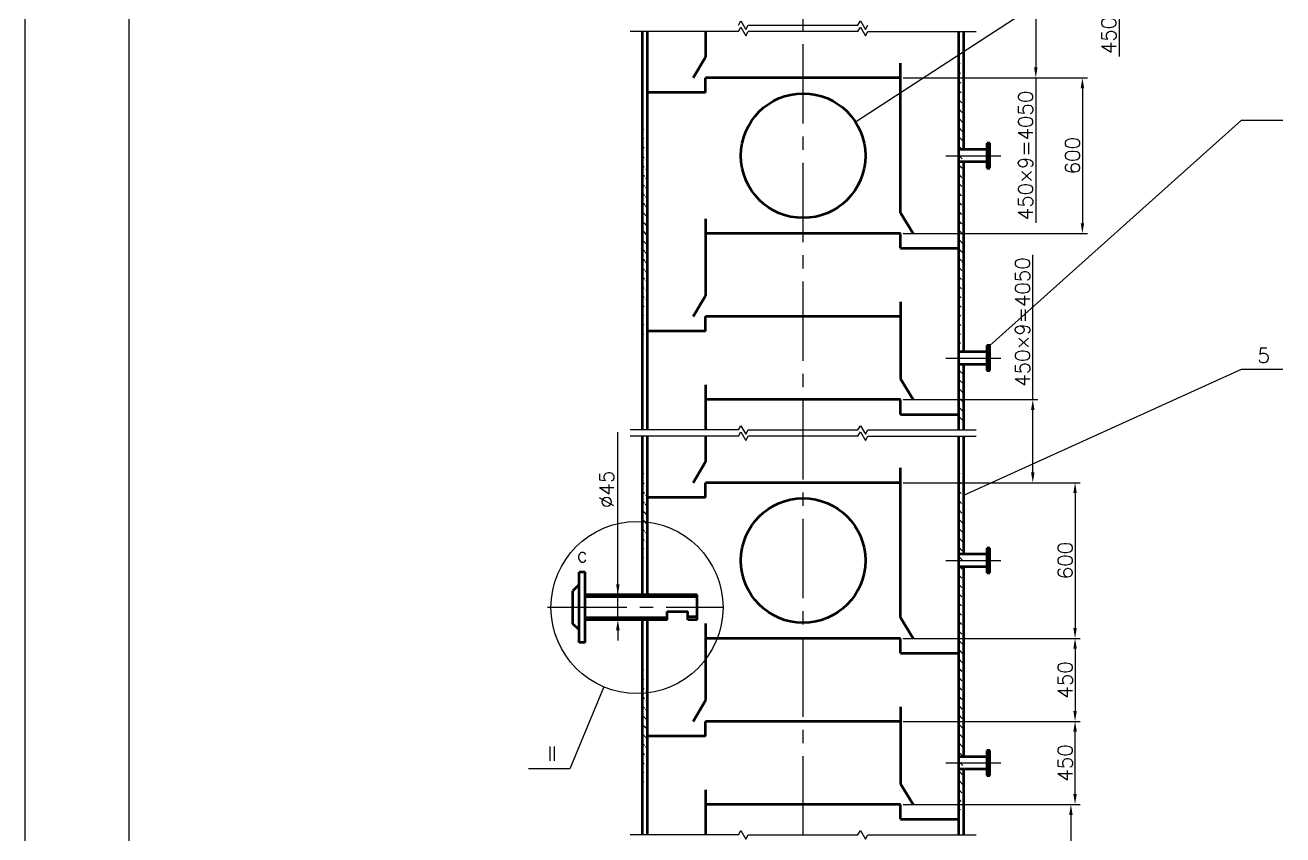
# Model space of a CAD drawing. Header units: millimetres. Extents: x 0 to 594, y 0 to 841.
# Drawn here: x 0 to 303.1, y 397.2 to 592.2 of the extents above; entities that cross this region are included whole.
import ezdxf

# ---------------------------------------------------------------- set-up
doc = ezdxf.new("R2010")
doc.units = ezdxf.units.MM
doc.linetypes.add('CENTER2', pattern=[28.575000000000003, 19.05, -3.175, 3.175, -3.175])
for name, color, linetype, lineweight in [('图层1', 1, 'Continuous', 53), ('图层2', 2, 'Continuous', 30), ('图层3', 3, 'Continuous', 25), ('图层5', 5, 'CENTER2', 30), ('图层7', 7, 'Continuous', 25), ('图层9', 181, 'Continuous', 30)]:
    doc.layers.add(name, color=color, linetype=linetype, lineweight=lineweight)
doc.styles.get("Standard").update_dxf_attribs({"font": 'txt.shx', "height": 3.5, "bigfont": 'gbcbig.shx'})
doc.dimstyles.new('ISO-25', dxfattribs={"dimtxt": 2.5, "dimasz": 2.5, "dimexe": 1.25, "dimexo": 0.625, "dimtad": 1, "dimtxsty": 'Standard', "dimcen": 2.5, "dimadec": 0, "dimazin": 0, "dimtfac": 1, "dimtmove": 0, "dimatfit": 3, "dimfxl": 0, "dimarcsym": 0})
pattern_1 = [(135, (0, 0), (-1.122532015133644, -1.122532015133644), [])]
pattern_2 = [(240, (0, 0), (2.062222992761695, -1.190624999999999), []), (240, (-1.626425906305533, -0.4357995081436252), (2.062222992761695, -1.190624999999999), [0, -2.38125])]

# ---------------------------------------------------------------- blocks, each defined once
blk = doc.blocks.new('*D11')
at = {"layer": 'Defpoints', "color": 0}
for p in [(211.0005000000073, 404.5044999999993), (211.0005000000083, 384.5049999999995), (252.042765756828, 384.5049999999995)]:
    blk.add_point(p, dxfattribs=at)
at = {"layer": '图层2', "color": 0, "lineweight": -2}
for p, q in [((211.6255000000073, 404.5044999999993), (253.292765756828, 404.5044999999993)), ((252.042765756828, 402.0044999999993), (252.042765756828, 387.0049999999995)), ((211.6255000000083, 384.5049999999995), (253.292765756828, 384.5049999999995)), ((252.042765756828, 384.5049999999995), (252.042765756828, 349.8561029411758))]:
    blk.add_line(p, q, dxfattribs=at)
at = {"layer": '图层2', "color": 0}
for points in [[(251.6260990901614, 402.0044999999993), (252.4594324234947, 402.0044999999993), (252.042765756828, 404.5044999999993)], [(251.6260990901614, 387.0049999999995), (252.4594324234947, 387.0049999999995), (252.042765756828, 384.5049999999995)]]:
    blk.add_solid(points, dxfattribs=at)
at = {"layer": '图层2', "color": 0, "insert": (249.5712584038868, 365.7549999999994), "char_height": 3.5, "attachment_point": 5, "rotation": 90}
blk.add_mtext('450×3=1350', dxfattribs=at)
blk = doc.blocks.new('*D12')
at = {"layer": 'Defpoints', "color": 0}
for p in [(211.0005000000073, 424.5039999999995), (253.0358034958208, 424.5039999999995), (211.0005000000073, 404.5044999999994)]:
    blk.add_point(p, dxfattribs=at)
at = {"layer": '图层2', "color": 0, "lineweight": -2}
for p, q in [((211.6255000000073, 424.5039999999995), (254.2858034958208, 424.5039999999995)), ((253.0358034958208, 407.0044999999994), (253.0358034958208, 422.0039999999995)), ((211.6255000000073, 404.5044999999994), (254.2858034958208, 404.5044999999994))]:
    blk.add_line(p, q, dxfattribs=at)
at = {"layer": '图层2', "color": 0}
for points in [[(252.6191368291541, 422.0039999999995), (253.4524701624875, 422.0039999999995), (253.0358034958208, 424.5039999999995)], [(252.6191368291541, 407.0044999999994), (253.4524701624875, 407.0044999999994), (253.0358034958208, 404.5044999999994)]]:
    blk.add_solid(points, dxfattribs=at)
at = {"layer": '图层2', "color": 0, "insert": (250.6608034958207, 414.5042499999995), "char_height": 3.5, "attachment_point": 5, "rotation": 90}
blk.add_mtext('450', dxfattribs=at)
blk = doc.blocks.new('*D13')
at = {"layer": 'Defpoints', "color": 0}
for p in [(211.0005000000073, 444.5034999999993), (211.0005000000079, 424.5039999999995), (253.0358034958206, 424.5039999999995)]:
    blk.add_point(p, dxfattribs=at)
at = {"layer": '图层2', "color": 0, "lineweight": -2}
for p, q in [((211.6255000000073, 444.5034999999993), (254.2858034958206, 444.5034999999993)), ((253.0358034958206, 442.0034999999993), (253.0358034958206, 427.0039999999995)), ((211.6255000000079, 424.5039999999995), (254.2858034958206, 424.5039999999995))]:
    blk.add_line(p, q, dxfattribs=at)
at = {"layer": '图层2', "color": 0}
for points in [[(252.6191368291539, 442.0034999999993), (253.4524701624873, 442.0034999999993), (253.0358034958206, 444.5034999999993)], [(252.6191368291539, 427.0039999999995), (253.4524701624873, 427.0039999999995), (253.0358034958206, 424.5039999999995)]]:
    blk.add_solid(points, dxfattribs=at)
at = {"layer": '图层2', "color": 0, "insert": (250.6608034958205, 434.5037499999995), "char_height": 3.5, "attachment_point": 5, "rotation": 90}
blk.add_mtext('450', dxfattribs=at)
blk = doc.blocks.new('*D14')
at = {"layer": 'Defpoints', "color": 0}
for p in [(211.0005000000057, 482.0034999999995), (211.0005000000057, 444.5034999999994), (253.0358034958206, 444.5034999999994)]:
    blk.add_point(p, dxfattribs=at)
at = {"layer": '图层2', "color": 0, "lineweight": -2}
for p, q in [((211.6255000000057, 482.0034999999995), (254.2858034958206, 482.0034999999995)), ((253.0358034958206, 479.5034999999995), (253.0358034958206, 447.0034999999994)), ((211.6255000000057, 444.5034999999994), (254.2858034958206, 444.5034999999994))]:
    blk.add_line(p, q, dxfattribs=at)
at = {"layer": '图层2', "color": 0}
for points in [[(252.619136829154, 479.5034999999995), (253.4524701624873, 479.5034999999995), (253.0358034958206, 482.0034999999995)], [(252.6191368291539, 447.0034999999994), (253.4524701624873, 447.0034999999994), (253.0358034958206, 444.5034999999994)]]:
    blk.add_solid(points, dxfattribs=at)
at = {"layer": '图层2', "color": 0, "insert": (250.6608034958205, 463.2534999999995), "char_height": 3.5, "attachment_point": 5, "rotation": 90}
blk.add_mtext('600', dxfattribs=at)
blk = doc.blocks.new('*D15')
at = {"layer": 'Defpoints', "color": 0}
for p in [(211.0005000000039, 502.0029999999995), (242.8469474634495, 502.0029999999995), (211.0005000000057, 482.0034999999995)]:
    blk.add_point(p, dxfattribs=at)
at = {"layer": '图层2', "color": 0, "lineweight": -2}
for p, q in [((242.8469474634495, 502.0029999999995), (242.8469474634495, 536.88412745098)), ((211.6255000000039, 502.0029999999995), (244.0969474634495, 502.0029999999995)), ((242.8469474634495, 484.5034999999995), (242.8469474634495, 499.5029999999995)), ((211.6255000000057, 482.0034999999995), (244.0969474634495, 482.0034999999995))]:
    blk.add_line(p, q, dxfattribs=at)
at = {"layer": '图层2', "color": 0}
for points in [[(242.4302807967828, 499.5029999999995), (243.2636141301161, 499.5029999999995), (242.8469474634495, 502.0029999999995)], [(242.4302807967828, 484.5034999999995), (243.2636141301161, 484.5034999999995), (242.8469474634495, 482.0034999999995)]]:
    blk.add_solid(points, dxfattribs=at)
at = {"layer": '图层2', "color": 0, "insert": (240.3754401105082, 520.6935637254898), "char_height": 3.5, "attachment_point": 5, "rotation": 90}
blk.add_mtext('450×9=4050', dxfattribs=at)
blk = doc.blocks.new('*D16')
at = {"layer": 'Defpoints', "color": 0}
for p in [(211.0005000000023, 579.5019999999996), (211.0005000000039, 542.0019999999995), (254.80971421288, 542.0019999999995)]:
    blk.add_point(p, dxfattribs=at)
at = {"layer": '图层2', "color": 0, "lineweight": -2}
for p, q in [((211.6255000000023, 579.5019999999996), (256.05971421288, 579.5019999999995)), ((254.80971421288, 577.0019999999996), (254.80971421288, 544.5019999999995)), ((211.6255000000039, 542.0019999999995), (256.05971421288, 542.0019999999994))]:
    blk.add_line(p, q, dxfattribs=at)
at = {"layer": '图层2', "color": 0}
for points in [[(254.3930475462133, 577.0019999999996), (255.2263808795466, 577.0019999999996), (254.80971421288, 579.5019999999996)], [(254.3930475462133, 544.5019999999995), (255.2263808795466, 544.5019999999995), (254.80971421288, 542.0019999999995)]]:
    blk.add_solid(points, dxfattribs=at)
at = {"layer": '图层2', "color": 0, "insert": (252.4347142128799, 560.7519999999995), "char_height": 3.5, "attachment_point": 5, "rotation": 90}
blk.add_mtext('600', dxfattribs=at)
blk = doc.blocks.new('*D17')
at = {"layer": 'Defpoints', "color": 0}
for p in [(211.0005000000005, 599.5014999999995), (211.6255000000023, 579.5019999999996), (243.5813399071068, 579.5019999999996)]:
    blk.add_point(p, dxfattribs=at)
at = {"layer": '图层2', "color": 0, "lineweight": -2}
for p, q in [((211.6255000000005, 599.5014999999995), (244.8313399071068, 599.5014999999995)), ((243.5813399071068, 597.0014999999995), (243.5813399071068, 582.0019999999996)), ((212.2505000000023, 579.5019999999996), (244.8313399071068, 579.5019999999996)), ((243.5813399071068, 579.5019999999996), (243.5813399071068, 544.6208725490192))]:
    blk.add_line(p, q, dxfattribs=at)
at = {"layer": '图层2', "color": 0}
for points in [[(243.1646732404401, 597.0014999999995), (243.9980065737734, 597.0014999999995), (243.5813399071068, 599.5014999999995)], [(243.1646732404401, 582.0019999999996), (243.9980065737734, 582.0019999999996), (243.5813399071068, 579.5019999999996)]]:
    blk.add_solid(points, dxfattribs=at)
at = {"layer": '图层2', "color": 0, "insert": (241.1098325541655, 560.8114362745094), "char_height": 3.5, "attachment_point": 5, "rotation": 90}
blk.add_mtext('450×9=4050', dxfattribs=at)
blk = doc.blocks.new('*D18')
at = {"layer": 'Defpoints', "color": 0}
for p in [(211.0005000000005, 639.5004999999994), (211.0005000000012, 619.5009999999996), (263.6361724007274, 619.5009999999995)]:
    blk.add_point(p, dxfattribs=at)
at = {"layer": '图层2', "color": 0, "lineweight": -2}
for p, q in [((211.6255000000005, 639.5004999999994), (264.8861724007274, 639.5004999999993)), ((263.6361724007274, 637.0004999999993), (263.6361724007274, 622.0009999999995)), ((211.6255000000012, 619.5009999999996), (264.8861724007274, 619.5009999999995)), ((263.6361724007274, 619.5009999999995), (263.6361724007274, 584.6198725490191))]:
    blk.add_line(p, q, dxfattribs=at)
at = {"layer": '图层2', "color": 0}
for points in [[(263.2195057340608, 637.0004999999993), (264.0528390673941, 637.0004999999993), (263.6361724007274, 639.5004999999993)], [(263.2195057340608, 622.0009999999995), (264.0528390673941, 622.0009999999995), (263.6361724007274, 619.5009999999995)]]:
    blk.add_solid(points, dxfattribs=at)
at = {"layer": '图层2', "color": 0, "insert": (261.1646650477862, 600.8104362745095), "char_height": 3.5, "attachment_point": 5, "rotation": 90}
blk.add_mtext('450×9=4050', dxfattribs=at)

msp = doc.modelspace()

# ---------------------------------------------------------------- hatches: boundary and pattern name
at = {"layer": '图层3'}
h = msp.add_hatch(dxfattribs=at)
h.set_pattern_fill('ANSI31', color=256, scale=0.5, angle=90, style=0)
h.set_pattern_definition(pattern_1)
edge = h.paths.add_edge_path()
edge.add_line((148.8000000000001, 494.6890765686634), (148.8000000000001, 590.6875765686632))
edge.add_line((150, 494.6890765686633), (150.0000000000001, 590.6875765686632))
h = msp.add_hatch(dxfattribs=at)
h.set_pattern_fill('ANSI31', color=256, scale=0.5, angle=90, style=0)
h.set_pattern_definition(pattern_1)
edge = h.paths.add_edge_path()
edge.add_line((226.2000000000001, 562.252), (226.2000000000001, 590.6875765686631))
edge.add_line((225, 494.6890765686632), (225.0000000000001, 590.6875765686631))
h = msp.add_hatch(dxfattribs=at)
h.set_pattern_fill('ANSI31', color=256, scale=0.5, angle=90, style=0)
h.set_pattern_definition(pattern_1)
edge = h.paths.add_edge_path()
edge.add_line((226.2000000000001, 513.5025000000002), (226.2000000000001, 559.2519999999993))
edge.add_line((225, 494.6890765686632), (225.0000000000001, 590.6875765686631))
h = msp.add_hatch(dxfattribs=at)
h.set_pattern_fill('ANSI31', color=256, scale=0.5, angle=90, style=0)
h.set_pattern_definition(pattern_1)
edge = h.paths.add_edge_path()
edge.add_line((148.8000000000001, 455.0289999999976), (148.8, 493.189076568663))
edge.add_line((150.0000000000001, 455.0289999999976), (150.0000000000001, 493.1890765686632))
h = msp.add_hatch(dxfattribs=at)
h.set_pattern_fill('ANSI31', color=256, scale=0.5, angle=90, style=0)
h.set_pattern_definition(pattern_1)
edge = h.paths.add_edge_path()
edge.add_line((226.2, 464.7535), (226.2000000000001, 493.189076568663))
edge.add_line((225.0000000000001, 397.1905765686632), (225, 493.189076568663))
h = msp.add_hatch(dxfattribs=at)
h.set_pattern_fill('ANSI31', color=256, scale=0.5, angle=90, style=0)
h.set_pattern_definition(pattern_1)
edge = h.paths.add_edge_path()
edge.add_line((226.2, 416.004), (226.2, 461.7534999999994))
edge.add_line((225.0000000000001, 397.1905765686632), (225, 493.189076568663))
h = msp.add_hatch(dxfattribs=at)
h.set_pattern_fill('ANSI31', color=256, scale=0.5, angle=90, style=0)
h.set_pattern_definition(pattern_1)
edge = h.paths.add_edge_path()
edge.add_line((226.2, 397.1905765686632), (226.2, 413.0039999999994))
edge.add_line((225.0000000000001, 397.1905765686632), (225, 493.189076568663))
h = msp.add_hatch(dxfattribs=at)
h.set_pattern_fill('SACNCR', color=256, angle=195, style=0)
h.set_pattern_definition(pattern_2)
edge = h.paths.add_edge_path()
edge.add_line((162, 454.5289999999979), (135.0000000000001, 454.5289999999971))
edge.add_line((161.9999999999999, 455.0289999999979), (135.0000000000001, 455.0289999999971))
h = msp.add_hatch(dxfattribs=at)
h.set_pattern_fill('SACNCR', color=256, angle=195, style=0)
h.set_pattern_definition(pattern_2)
edge = h.paths.add_edge_path()
edge.add_line((154.7505, 449.4779999999977), (135, 449.4779999999971))
edge.add_line((154.7505, 448.9779999999977), (135.0000000000001, 448.9779999999971))
h = msp.add_hatch(dxfattribs=at)
h.set_pattern_fill('ANSI31', color=256, scale=0.5, angle=90, style=0)
h.set_pattern_definition(pattern_1)
edge = h.paths.add_edge_path()
edge.add_line((148.8, 397.1905765686632), (148.8, 448.9779999999976))
edge.add_line((150, 397.1905765686632), (150, 448.9779999999975))
h = msp.add_hatch(dxfattribs=at)
h.set_pattern_fill('SACNCR', color=256, angle=195, style=0)
h.set_pattern_definition(pattern_2)
edge = h.paths.add_edge_path()
edge.add_line((162, 449.7279999999978), (159.75, 449.7279999999978))
edge.add_line((162, 448.9779999999978), (159.7500000000001, 448.9779999999978))

# ---------------------------------------------------------------- linework, layer by layer
msp.add_line((25, 831.0000000000001), (25, 11.70965949954393))
at = {"layer": '图层1'}
for p, q in [((148.8000000000001, 494.6890765686634), (148.8000000000001, 590.6875765686632)), ((150, 494.6890765686633), (150.0000000000001, 590.6875765686632)), ((163.9995000000017, 590.6875765686632), (163.9995000000017, 584.501499999998)), ((225, 494.6890765686632), (225.0000000000001, 590.6875765686631)), ((226.2000000000001, 562.252), (226.2000000000001, 590.6875765686631)), ((163.9995000000017, 584.501499999998), (160.9995000000023, 579.5019999999982)), ((211.0005000000032, 547.0014999999992), (211.0005000000022, 583.0524999999996)), ((211.0005000000023, 579.5019999999996), (163.9995000000023, 579.5019999999981)), ((163.9995000000026, 575.9514999999981), (163.9995000000024, 579.501999999998)), ((163.9995000000026, 575.9514999999981), (150.0000000000031, 575.9514999999972)), ((231.75, 562.252), (225, 562.252)), ((232.5000000000004, 563.7519999999996), (231.7500000000004, 563.7519999999996)), ((231.7500000000004, 563.7519999999996), (231.7499999999999, 557.7519999999996)), ((232.4999999999998, 557.7519999999996), (232.5000000000004, 563.7519999999996)), ((231.75, 559.2519999999993), (225, 559.2519999999993)), ((226.2000000000001, 513.5025000000002), (226.2000000000001, 559.2519999999993)), ((231.7499999999999, 557.7519999999996), (232.4999999999998, 557.7519999999996)), ((211.0005000000032, 547.0014999999992), (214.0005000000029, 542.0019999999995)), ((163.9995000000039, 545.5524999999981), (163.9995000000039, 527.001999999998)), ((211.0005000000039, 542.0019999999995), (163.9995000000039, 542.001999999998)), ((211.0005000000039, 538.4514999999994), (211.0005000000039, 542.0019999999994)), ((211.0005000000039, 538.4514999999994), (225.0000000000034, 538.4514999999994)), ((163.9995000000039, 527.001999999998), (160.9995000000045, 522.0024999999982)), ((211.0005000000044, 525.5529999999995), (211.0005000000054, 507.0024999999996)), ((211.0005000000045, 522.0024999999996), (163.9995000000045, 522.0024999999982)), ((163.9995000000048, 518.4519999999981), (163.9995000000046, 522.0024999999981)), ((163.9995000000048, 518.4519999999981), (150.0000000000052, 518.4519999999973)), ((231.7500000000034, 513.5025000000002), (225.0000000000034, 513.5025000000002)), ((232.5000000000037, 515.0024999999998), (231.7500000000037, 515.0024999999998)), ((231.7500000000037, 515.0024999999998), (231.7500000000033, 509.0024999999998)), ((232.5000000000032, 509.0024999999998), (232.5000000000037, 515.0024999999998)), ((231.7500000000034, 510.5024999999995), (225.0000000000034, 510.5024999999995)), ((226.2000000000001, 494.6890765686632), (226.2000000000001, 510.5024999999995)), ((211.0005000000054, 507.0024999999996), (214.0005000000051, 502.0029999999998)), ((231.7500000000033, 509.0024999999998), (232.5000000000032, 509.0024999999998)), ((163.999500000005, 505.5534999999981), (163.999500000005, 494.6890765686633)), ((211.0005000000051, 502.0029999999995), (163.9995000000051, 502.0029999999981)), ((211.0005000000039, 498.4524999999994), (211.0005000000039, 502.0029999999995)), ((211.000500000005, 498.4524999999994), (211.000500000005, 502.0029999999995)), ((211.000500000005, 498.4524999999994), (225.0000000000045, 498.4524999999994)), ((148.8000000000001, 455.0289999999976), (148.8, 493.189076568663)), ((150.0000000000001, 455.0289999999976), (150.0000000000001, 493.1890765686632)), ((163.999500000005, 493.189076568663), (163.999500000005, 487.002999999998)), ((225.0000000000001, 397.1905765686632), (225, 493.189076568663)), ((226.2, 464.7535), (226.2000000000001, 493.189076568663)), ((163.999500000005, 487.002999999998), (160.9995000000056, 482.0034999999982)), ((211.0005000000066, 449.5029999999991), (211.0005000000056, 485.5539999999995)), ((211.0005000000057, 482.0034999999995), (163.9995000000057, 482.003499999998)), ((163.999500000006, 478.4529999999979), (163.9995000000058, 482.0034999999979)), ((163.999500000006, 478.4529999999979), (150.0000000000065, 478.4529999999971)), ((231.7500000000034, 464.7535), (225.0000000000034, 464.7535)), ((232.5000000000037, 466.2534999999997), (231.7500000000037, 466.2534999999997)), ((231.7500000000037, 466.2534999999997), (231.7500000000033, 460.2534999999997)), ((232.5000000000032, 460.2534999999997), (232.5000000000037, 466.2534999999997)), ((231.7500000000034, 461.7534999999993), (225.0000000000034, 461.7534999999993)), ((226.2, 416.004), (226.2, 461.7534999999994)), ((133.5, 443.5284999999969), (133.5, 460.478499999997)), ((135, 460.478499999997), (133.5, 460.478499999997)), ((135.0000000000001, 443.5284999999969), (135.0000000000001, 460.478499999997)), ((231.7500000000033, 460.2534999999997), (232.5000000000032, 460.2534999999997)), ((133.5, 457.478499999997), (132, 455.978499999997)), ((132, 448.0284999999969), (132, 455.978499999997)), ((161.9999999999999, 455.0289999999979), (135.0000000000001, 455.0289999999971)), ((162, 448.9779999999978), (162, 455.0289999999978)), ((162, 454.5289999999979), (135.0000000000001, 454.5289999999971)), ((154.7505, 449.4779999999977), (135, 449.4779999999971)), ((154.7505, 448.9779999999977), (135.0000000000001, 448.9779999999971)), ((148.8, 397.1905765686632), (148.8, 448.9779999999976)), ((150, 397.1905765686632), (150, 448.9779999999975)), ((154.7505, 448.9779999999977), (154.7505, 450.9534999999975)), ((154.7505, 450.9534999999975), (159.7500000000001, 450.9534999999978)), ((159.7500000000001, 448.9779999999978), (159.75, 450.9534999999977)), ((162, 449.7279999999978), (159.75, 449.7279999999978)), ((162, 448.9779999999978), (159.7500000000001, 448.9779999999978)), ((211.0005000000066, 449.5029999999991), (214.0005000000063, 444.5034999999994)), ((133.5, 446.5284999999969), (132, 448.028499999997)), ((163.9995000000072, 448.053999999998), (163.9995000000072, 429.5034999999979)), ((135, 443.5284999999969), (133.5, 443.5284999999969)), ((211.0005000000073, 444.5034999999994), (163.9995000000073, 444.5034999999979)), ((211.0005000000073, 440.9529999999993), (211.0005000000073, 444.5034999999993)), ((211.0005000000073, 440.9529999999993), (225.0000000000068, 440.9529999999993)), ((163.9995000000072, 429.5034999999979), (160.9995000000079, 424.5039999999981)), ((211.0005000000077, 428.0544999999995), (211.0005000000088, 409.5039999999995)), ((211.0005000000079, 424.5039999999995), (163.9995000000079, 424.5039999999981)), ((163.9995000000081, 420.953499999998), (163.9995000000079, 424.503999999998)), ((163.9995000000081, 420.953499999998), (150.0000000000086, 420.9534999999971)), ((231.7500000000067, 416.004), (225.0000000000067, 416.004)), ((232.5000000000071, 417.5039999999997), (231.7500000000071, 417.5039999999997)), ((231.7500000000071, 417.5039999999997), (231.7500000000066, 411.5039999999997)), ((232.5000000000065, 411.5039999999997), (232.5000000000071, 417.5039999999997)), ((231.7500000000067, 413.0039999999993), (225.0000000000067, 413.0039999999993)), ((226.2, 397.1905765686632), (226.2, 413.0039999999994)), ((211.0005000000088, 409.5039999999995), (214.0005000000085, 404.5044999999997)), ((231.7500000000066, 411.5039999999997), (232.5000000000065, 411.5039999999997)), ((163.9995000000084, 408.054999999998), (163.9995000000084, 397.1905765686632)), ((211.0005000000085, 404.5044999999994), (163.9995000000084, 404.504499999998)), ((211.0005000000073, 400.9539999999993), (211.0005000000073, 404.5044999999993)), ((211.0005000000084, 400.9539999999993), (211.0005000000084, 404.5044999999993)), ((211.0005000000084, 400.9539999999993), (225.0000000000079, 400.9539999999993))]:
    msp.add_line(p, q, dxfattribs=at)
for centre in [(187.5000000000039, 560.7519999999987), (187.5000000000072, 463.2534999999986)]:
    msp.add_circle(centre, 15, dxfattribs=at)
at = {"layer": '图层2'}
for p, q in [((142.8414366163984, 455.0289999999976), (142.8414366163984, 494.1981463216763)), ((148.1749999999999, 455.0289999999976), (141.5914366163984, 455.0289999999976)), ((142.8414366163984, 448.9779999999976), (142.8414366163984, 455.0289999999976)), ((148.175, 448.9779999999976), (141.5914366163984, 448.9779999999976)), ((142.8414366163984, 446.4779999999976), (142.8414366163984, 443.9779999999976))]:
    msp.add_line(p, q, dxfattribs=at)
for points in [[(142.4247699497317, 457.5289999999976), (143.2581032830651, 457.5289999999976), (142.8414366163984, 455.0289999999976)], [(142.4247699497317, 446.4779999999976), (143.258103283065, 446.4779999999976), (142.8414366163984, 448.9779999999976)]]:
    msp.add_solid(points, dxfattribs=at)
at = {"layer": '图层3'}
for p, q in [((226.2000000000001, 510.1810019276705), (225.878501927671, 510.5024999999995)), ((226.2000000000001, 507.9359378974032), (224.9999999999999, 509.1359378974033)), ((226.2000000000001, 505.6908738671358), (224.9999999999999, 506.8908738671361)), ((226.2000000000001, 503.4458098368685), (224.9999999999999, 504.6458098368688)), ((226.2000000000001, 501.2007458066013), (224.9999999999999, 502.4007458066014)), ((226.2000000000001, 498.955681776334), (224.9999999999999, 500.1556817763342)), ((226.2000000000001, 496.7106177460667), (225, 497.9106177460669))]:
    msp.add_line(p, q, dxfattribs=at)
at = {"layer": '图层5'}
for p, q in [((187.4999999999997, 282.7732623827833), (187.5, 694.4461910444543)), ((221.886002479957, 560.752), (235.1338107351986, 560.7519999999995)), ((221.8860024799603, 512.0025000000003), (235.1338107352019, 512.0024999999997)), ((221.8860024799603, 463.2535000000001), (235.1338107352019, 463.2534999999996)), ((125.921183272796, 452.0034999999969), (168.0948403956281, 452.0034999999969)), ((221.8860024799637, 414.5040000000001), (235.1338107352053, 414.5039999999996))]:
    msp.add_line(p, q, dxfattribs=at)
at = {"layer": '图层7'}
for p, q in [((0, -5.143346686053983e-14), (5.149469717823098e-14, 841.0000000000001)), ((171.8840072283373, 592.1875765686632), (172.4840072283373, 593.2268070532045)), ((171.8840072283373, 590.6875765686632), (172.4840072283373, 591.7268070532044)), ((172.4840072283373, 593.2268070532045), (173.6840072283374, 591.1483460841217)), ((172.4840072283373, 591.7268070532044), (173.6840072283374, 589.6483460841216)), ((173.6840072283375, 591.1483460841218), (174.2840072283374, 592.1875765686632)), ((174.2840072283374, 592.1875765686632), (200.7159927716625, 592.1875765686632)), ((200.7159927716625, 592.1875765686632), (201.3159927716625, 593.2268070532045)), ((200.7159927716625, 590.6875765686632), (201.3159927716625, 591.7268070532044)), ((201.3159927716625, 593.2268070532045), (202.5159927716626, 591.1483460841217)), ((201.3159927716625, 591.7268070532044), (202.5159927716626, 589.6483460841216)), ((202.5159927716626, 591.1483460841218), (203.1159927716625, 592.1875765686632)), ((171.8840072283373, 590.6875765686632), (145.7999999999998, 590.6875765686632)), ((173.6840072283375, 589.6483460841217), (174.2840072283374, 590.6875765686632)), ((200.7159927716625, 590.6875765686632), (174.2840072283374, 590.6875765686632)), ((202.5159927716626, 589.6483460841217), (203.1159927716625, 590.6875765686632)), ((203.1159927716626, 590.6875765686632), (229.2, 590.6875765686632)), ((171.8840072283419, 494.6890765686633), (145.8000000000043, 494.6890765686633)), ((171.8840072283373, 494.6890765686632), (172.4840072283373, 495.7283070532045)), ((171.8840072283418, 493.189076568663), (172.4840072283419, 494.2283070532044)), ((172.4840072283373, 495.7283070532045), (173.6840072283374, 493.6498460841217)), ((172.4840072283419, 494.2283070532044), (173.684007228342, 492.1498460841216)), ((173.684007228342, 493.6498460841218), (174.2840072283419, 494.6890765686632)), ((174.2840072283419, 494.6890765686632), (200.715992771667, 494.6890765686632)), ((200.7159927716624, 494.6890765686632), (201.3159927716625, 495.7283070532045)), ((200.715992771667, 493.189076568663), (201.315992771667, 494.2283070532044)), ((201.3159927716625, 495.7283070532045), (202.5159927716626, 493.6498460841217)), ((201.315992771667, 494.2283070532044), (202.5159927716671, 492.1498460841216)), ((202.5159927716671, 493.6498460841218), (203.115992771667, 494.6890765686632)), ((203.1159927716671, 494.6890765686633), (229.2000000000046, 494.6890765686633)), ((171.8840072283418, 493.1890765686632), (145.8000000000044, 493.189076568663)), ((173.684007228342, 492.1498460841217), (174.2840072283419, 493.189076568663)), ((200.715992771667, 493.189076568663), (174.2840072283419, 493.189076568663)), ((202.5159927716671, 492.1498460841217), (203.115992771667, 493.189076568663)), ((203.1159927716671, 493.1890765686632), (229.2000000000046, 493.189076568663)), ((171.8840072283452, 397.1905765686632), (145.8000000000077, 397.1905765686632)), ((171.8840072283373, 397.1905765686631), (172.4840072283373, 398.2298070532044)), ((172.4840072283373, 398.2298070532044), (173.6840072283374, 396.1513460841216)), ((173.6840072283454, 396.1513460841217), (174.2840072283452, 397.1905765686631)), ((174.2840072283452, 397.1905765686631), (200.7159927716704, 397.1905765686631)), ((200.7159927716624, 397.1905765686631), (201.3159927716625, 398.2298070532044)), ((201.3159927716625, 398.2298070532044), (202.5159927716626, 396.1513460841216)), ((202.5159927716705, 396.1513460841217), (203.1159927716704, 397.1905765686631)), ((203.1159927716704, 397.1905765686632), (229.200000000008, 397.1905765686632))]:
    msp.add_line(p, q, dxfattribs=at)
msp.add_circle((147.4618985134721, 451.9440784150679), 20.73025512857842, dxfattribs=at)
at = {"layer": '图层9'}
for p, q in [((200.0808524481664, 568.9203628517312), (293.1144457680139, 629.3242306157168)), ((232.5000000000037, 515.0024999999998), (293.1144457680139, 569.3242306157168)), ((293.1144457680139, 569.3242306157168), (303.1144457680139, 569.3242306157168)), ((226.2000000000001, 478.9712882843315), (293.1144457680139, 509.3242306157168)), ((293.1144457680139, 509.3242306157168), (303.1144457680139, 509.3242306157168)), ((139.4412057845761, 432.8283266421298), (131.2758023884853, 413.1152990210402)), ((131.2758023884853, 413.1152990210402), (121.2758023884853, 413.1152990210402))]:
    msp.add_line(p, q, dxfattribs=at)

# ---------------------------------------------------------------- texts
at = {"layer": '图层2'}
msp.add_text('∅45', height=3.5, rotation=89.92419055826898, dxfattribs=at).set_placement((141.8904292867775, 475.8967960815903))
at = {"layer": '图层9'}
for p in [(125.8649994346852, 414.9862155052082), (125.8649994346852, 414.9862155052082), (126.8649994346852, 414.9862155052082), (126.8649994346852, 414.9862155052082)]:
    msp.add_text('I', height=3.5, dxfattribs=at).set_placement(p)
at = {"layer": '图层9', "char_height": 3.5, "attachment_point": 1}
for s, insert, width in [('5', (297.0003624128681, 514.3915453122457), 2.687844549275269), ('c', (132.9093968860255, 466.3842151388856), 3.923913223743511)]:
    msp.add_mtext(s, dxfattribs=dict(at, insert=insert, width=width))

# ---------------------------------------------------------------- dimensions: what is measured, and where the dimension line sits
at = {"layer": '图层2'}
for base, p1, p2, text, picture, middle in [((263.6361724007274, 619.5009999999995), (211.0005000000005, 639.5004999999994), (211.0005000000012, 619.5009999999996), '450×9=4050', '*D18', (261.1646650477862, 600.8104362745095)), ((254.80971421288, 542.0019999999995), (211.0005000000023, 579.5019999999996), (211.0005000000039, 542.0019999999995), '600', '*D16', (252.4347142128799, 560.7519999999995)), ((253.0358034958206, 444.5034999999994), (211.0005000000057, 482.0034999999995), (211.0005000000057, 444.5034999999994), '600', '*D14', (250.6608034958205, 463.2534999999995)), ((253.0358034958206, 424.5039999999995), (211.0005000000073, 444.5034999999993), (211.0005000000079, 424.5039999999995), '450', '*D13', (250.6608034958205, 434.5037499999995)), ((253.0358034958208, 424.5039999999995), (211.0005000000073, 404.5044999999994), (211.0005000000073, 424.5039999999995), '450', '*D12', (250.6608034958207, 414.5042499999995))]:
    dim = msp.add_linear_dim(base=base, p1=p1, p2=p2, angle=90, text=text, dimstyle='ISO-25', dxfattribs=at)
    dim.commit()
    dim.dimension.update_dxf_attribs({"geometry": picture, "text_midpoint": middle})
for base, p1, p2, text, picture, middle in [((243.5813399071068, 579.5019999999996), (211.0005000000005, 599.5014999999995), (211.6255000000023, 579.5019999999996), '450×9=4050', '*D17', (243.5813399071067, 560.8114362745094)), ((242.8469474634495, 502.0029999999995), (211.0005000000057, 482.0034999999995), (211.0005000000039, 502.0029999999995), '450×9=4050', '*D15', (242.8469474634494, 520.6935637254898)), ((252.042765756828, 384.5049999999995), (211.0005000000073, 404.5044999999993), (211.0005000000083, 384.5049999999995), '450×3=1350', '*D11', (252.042765756828, 365.7549999999994))]:
    dim = msp.add_linear_dim(base=base, p1=p1, p2=p2, angle=90, text=text, dimstyle='ISO-25', dxfattribs=at)
    dim.commit()
    dim.dimension.update_dxf_attribs({"geometry": picture, "text_midpoint": middle, "dimtype": 160})

doc.saveas('drawing.dxf')
